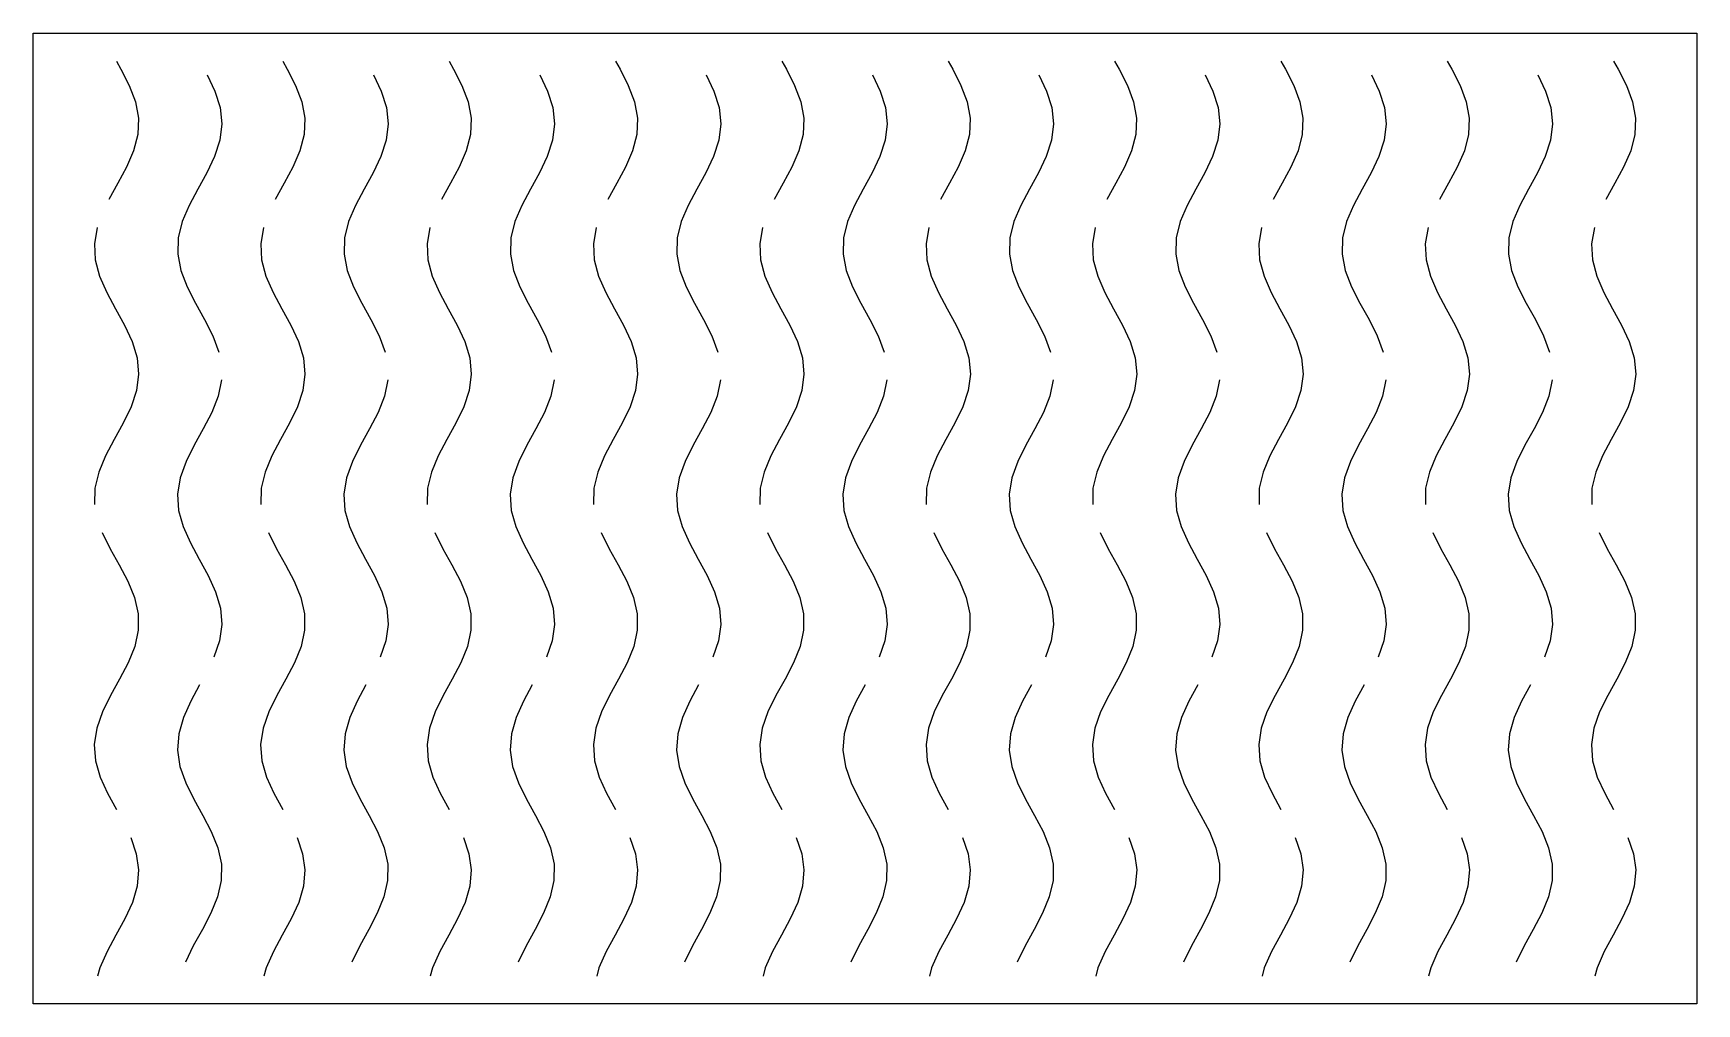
# Model space of a CAD drawing. Header units: millimetres. Extents: x 0 to 120, y 0 to 70.
import ezdxf

# ---------------------------------------------------------------- set-up
doc = ezdxf.new("R2010")
doc.units = ezdxf.units.MM
doc.layers.add('CUT', color=1, linetype='CONTINUOUS')

msp = doc.modelspace()

# ---------------------------------------------------------------- linework, layer by layer
at = {"layer": 'CUT'}
for points in [[(0, 70), (120, 70), (120, 0), (0, 0), (0, 70)], [(6, 68), (6.3262, 67.4118), (6.9244, 66.2353), (7.3689, 65.0588), (7.5858, 63.8824), (7.5389, 62.7059), (7.2362, 61.5294), (6.7278, 60.3529), (6.0985, 59.1765), (5.4528, 58)], [(18, 68), (18.3262, 67.4118), (18.9244, 66.2353), (19.3689, 65.0588), (19.5858, 63.8824), (19.5389, 62.7059), (19.2362, 61.5294), (18.7278, 60.3529), (18.0985, 59.1765), (17.4528, 58)], [(30, 68), (30.3262, 67.4118), (30.9244, 66.2353), (31.3689, 65.0588), (31.5858, 63.8824), (31.5389, 62.7059), (31.2362, 61.5294), (30.7278, 60.3529), (30.0985, 59.1765), (29.4528, 58)], [(42, 68), (42.3262, 67.4118), (42.9244, 66.2353), (43.3689, 65.0588), (43.5858, 63.8824), (43.5389, 62.7059), (43.2362, 61.5294), (42.7278, 60.3529), (42.0985, 59.1765), (41.4528, 58)], [(54, 68), (54.3262, 67.4118), (54.9244, 66.2353), (55.3689, 65.0588), (55.5858, 63.8824), (55.5389, 62.7059), (55.2362, 61.5294), (54.7278, 60.3529), (54.0985, 59.1765), (53.4528, 58)], [(66, 68), (66.3262, 67.4118), (66.9244, 66.2353), (67.3689, 65.0588), (67.5858, 63.8824), (67.5389, 62.7059), (67.2362, 61.5294), (66.7278, 60.3529), (66.0985, 59.1765), (65.4528, 58)], [(78, 68), (78.3262, 67.4118), (78.9244, 66.2353), (79.3689, 65.0588), (79.5858, 63.8824), (79.5389, 62.7059), (79.2362, 61.5294), (78.7278, 60.3529), (78.0985, 59.1765), (77.4528, 58)], [(90, 68), (90.3262, 67.4118), (90.9244, 66.2353), (91.3689, 65.0588), (91.5858, 63.8824), (91.5389, 62.7059), (91.2362, 61.5294), (90.7278, 60.3529), (90.0985, 59.1765), (89.4528, 58)], [(102, 68), (102.3262, 67.4118), (102.9244, 66.2353), (103.3689, 65.0588), (103.5858, 63.8824), (103.5389, 62.7059), (103.2362, 61.5294), (102.7278, 60.3529), (102.0985, 59.1765), (101.4528, 58)], [(114, 68), (114.3262, 67.4118), (114.9244, 66.2353), (115.3689, 65.0588), (115.5858, 63.8824), (115.5389, 62.7059), (115.2362, 61.5294), (114.7278, 60.3529), (114.0985, 59.1765), (113.4528, 58)], [(12.5472, 67), (13.102, 65.8235), (13.4734, 64.6471), (13.5999, 63.4706), (13.4603, 62.2941), (13.0779, 61.1176), (12.5162, 59.9412), (11.8687, 58.7647), (11.2431, 57.5882), (10.7432, 56.4118), (10.4524, 55.2353), (10.4189, 54.0588), (10.6484, 52.8824), (11.1026, 51.7059), (11.706, 50.5294), (12.3583, 49.3529), (12.9511, 48.1765), (13.3856, 47)], [(24.5472, 67), (25.102, 65.8235), (25.4734, 64.6471), (25.5999, 63.4706), (25.4603, 62.2941), (25.0779, 61.1176), (24.5162, 59.9412), (23.8687, 58.7647), (23.2431, 57.5882), (22.7432, 56.4118), (22.4524, 55.2353), (22.4189, 54.0588), (22.6484, 52.8824), (23.1026, 51.7059), (23.706, 50.5294), (24.3583, 49.3529), (24.9511, 48.1765), (25.3856, 47)], [(36.5472, 67), (37.102, 65.8235), (37.4734, 64.6471), (37.5999, 63.4706), (37.4603, 62.2941), (37.0779, 61.1176), (36.5162, 59.9412), (35.8687, 58.7647), (35.2431, 57.5882), (34.7432, 56.4118), (34.4524, 55.2353), (34.4189, 54.0588), (34.6484, 52.8824), (35.1026, 51.7059), (35.706, 50.5294), (36.3583, 49.3529), (36.9511, 48.1765), (37.3856, 47)], [(48.5472, 67), (49.102, 65.8235), (49.4734, 64.6471), (49.5999, 63.4706), (49.4603, 62.2941), (49.0779, 61.1176), (48.5162, 59.9412), (47.8687, 58.7647), (47.2431, 57.5882), (46.7432, 56.4118), (46.4524, 55.2353), (46.4189, 54.0588), (46.6484, 52.8824), (47.1026, 51.7059), (47.706, 50.5294), (48.3583, 49.3529), (48.9511, 48.1765), (49.3856, 47)], [(60.5472, 67), (61.102, 65.8235), (61.4734, 64.6471), (61.5999, 63.4706), (61.4603, 62.2941), (61.0779, 61.1176), (60.5162, 59.9412), (59.8687, 58.7647), (59.2431, 57.5882), (58.7432, 56.4118), (58.4524, 55.2353), (58.4189, 54.0588), (58.6484, 52.8824), (59.1026, 51.7059), (59.706, 50.5294), (60.3583, 49.3529), (60.9511, 48.1765), (61.3856, 47)], [(72.5472, 67), (73.102, 65.8235), (73.4734, 64.6471), (73.5999, 63.4706), (73.4603, 62.2941), (73.0779, 61.1176), (72.5162, 59.9412), (71.8687, 58.7647), (71.2431, 57.5882), (70.7432, 56.4118), (70.4524, 55.2353), (70.4189, 54.0588), (70.6484, 52.8824), (71.1026, 51.7059), (71.706, 50.5294), (72.3583, 49.3529), (72.9511, 48.1765), (73.3856, 47)], [(84.5472, 67), (85.102, 65.8235), (85.4734, 64.6471), (85.5999, 63.4706), (85.4603, 62.2941), (85.0779, 61.1176), (84.5162, 59.9412), (83.8687, 58.7647), (83.2431, 57.5882), (82.7432, 56.4118), (82.4524, 55.2353), (82.4189, 54.0588), (82.6484, 52.8824), (83.1026, 51.7059), (83.706, 50.5294), (84.3583, 49.3529), (84.9511, 48.1765), (85.3856, 47)], [(96.5472, 67), (97.102, 65.8235), (97.4734, 64.6471), (97.5999, 63.4706), (97.4603, 62.2941), (97.0779, 61.1176), (96.5162, 59.9412), (95.8687, 58.7647), (95.2431, 57.5882), (94.7432, 56.4118), (94.4524, 55.2353), (94.4189, 54.0588), (94.6484, 52.8824), (95.1026, 51.7059), (95.706, 50.5294), (96.3583, 49.3529), (96.9511, 48.1765), (97.3856, 47)], [(108.5472, 67), (109.102, 65.8235), (109.4734, 64.6471), (109.5999, 63.4706), (109.4603, 62.2941), (109.0779, 61.1176), (108.5162, 59.9412), (107.8687, 58.7647), (107.2431, 57.5882), (106.7432, 56.4118), (106.4524, 55.2353), (106.4189, 54.0588), (106.6484, 52.8824), (107.1026, 51.7059), (107.706, 50.5294), (108.3583, 49.3529), (108.9511, 48.1765), (109.3856, 47)], [(4.6144, 56), (4.4102, 54.8235), (4.4704, 53.6471), (4.785, 52.4706), (5.3016, 51.2941), (5.9343, 50.1176), (6.578, 48.9412), (7.1255, 47.7647), (7.4859, 46.5882), (7.5992, 45.4118), (7.4466, 44.2353), (7.0534, 43.0588), (6.485, 41.8824), (5.836, 40.7059), (5.2143, 39.5294), (4.7232, 38.3529), (4.4444, 37.1765), (4.4243, 36)], [(16.6144, 56), (16.4102, 54.8235), (16.4704, 53.6471), (16.785, 52.4706), (17.3016, 51.2941), (17.9343, 50.1176), (18.578, 48.9412), (19.1255, 47.7647), (19.4859, 46.5882), (19.5992, 45.4118), (19.4466, 44.2353), (19.0534, 43.0588), (18.485, 41.8824), (17.836, 40.7059), (17.2143, 39.5294), (16.7232, 38.3529), (16.4444, 37.1765), (16.4243, 36)], [(28.6144, 56), (28.4102, 54.8235), (28.4704, 53.6471), (28.785, 52.4706), (29.3016, 51.2941), (29.9343, 50.1176), (30.578, 48.9412), (31.1255, 47.7647), (31.4859, 46.5882), (31.5992, 45.4118), (31.4466, 44.2353), (31.0534, 43.0588), (30.485, 41.8824), (29.836, 40.7059), (29.2143, 39.5294), (28.7232, 38.3529), (28.4444, 37.1765), (28.4243, 36)], [(40.6144, 56), (40.4102, 54.8235), (40.4704, 53.6471), (40.785, 52.4706), (41.3016, 51.2941), (41.9343, 50.1176), (42.578, 48.9412), (43.1255, 47.7647), (43.4859, 46.5882), (43.5992, 45.4118), (43.4466, 44.2353), (43.0534, 43.0588), (42.485, 41.8824), (41.836, 40.7059), (41.2143, 39.5294), (40.7232, 38.3529), (40.4444, 37.1765), (40.4243, 36)], [(52.6144, 56), (52.4102, 54.8235), (52.4704, 53.6471), (52.785, 52.4706), (53.3016, 51.2941), (53.9343, 50.1176), (54.578, 48.9412), (55.1255, 47.7647), (55.4859, 46.5882), (55.5992, 45.4118), (55.4466, 44.2353), (55.0534, 43.0588), (54.485, 41.8824), (53.836, 40.7059), (53.2143, 39.5294), (52.7232, 38.3529), (52.4444, 37.1765), (52.4243, 36)], [(64.6144, 56), (64.4102, 54.8235), (64.4704, 53.6471), (64.785, 52.4706), (65.3016, 51.2941), (65.9343, 50.1176), (66.578, 48.9412), (67.1255, 47.7647), (67.4859, 46.5882), (67.5992, 45.4118), (67.4466, 44.2353), (67.0534, 43.0588), (66.485, 41.8824), (65.836, 40.7059), (65.2143, 39.5294), (64.7232, 38.3529), (64.4444, 37.1765), (64.4243, 36)], [(76.6144, 56), (76.4102, 54.8235), (76.4704, 53.6471), (76.785, 52.4706), (77.3016, 51.2941), (77.9343, 50.1176), (78.578, 48.9412), (79.1255, 47.7647), (79.4859, 46.5882), (79.5992, 45.4118), (79.4466, 44.2353), (79.0534, 43.0588), (78.485, 41.8824), (77.836, 40.7059), (77.2143, 39.5294), (76.7232, 38.3529), (76.4444, 37.1765), (76.4243, 36)], [(88.6144, 56), (88.4102, 54.8235), (88.4704, 53.6471), (88.785, 52.4706), (89.3016, 51.2941), (89.9343, 50.1176), (90.578, 48.9412), (91.1255, 47.7647), (91.4859, 46.5882), (91.5992, 45.4118), (91.4466, 44.2353), (91.0534, 43.0588), (90.485, 41.8824), (89.836, 40.7059), (89.2143, 39.5294), (88.7232, 38.3529), (88.4444, 37.1765), (88.4243, 36)], [(100.6144, 56), (100.4102, 54.8235), (100.4704, 53.6471), (100.785, 52.4706), (101.3016, 51.2941), (101.9343, 50.1176), (102.578, 48.9412), (103.1255, 47.7647), (103.4859, 46.5882), (103.5992, 45.4118), (103.4466, 44.2353), (103.0534, 43.0588), (102.485, 41.8824), (101.836, 40.7059), (101.2143, 39.5294), (100.7232, 38.3529), (100.4444, 37.1765), (100.4243, 36)], [(112.6144, 56), (112.4102, 54.8235), (112.4704, 53.6471), (112.785, 52.4706), (113.3016, 51.2941), (113.9343, 50.1176), (114.578, 48.9412), (115.1255, 47.7647), (115.4859, 46.5882), (115.5992, 45.4118), (115.4466, 44.2353), (115.0534, 43.0588), (114.485, 41.8824), (113.836, 40.7059), (113.2143, 39.5294), (112.7232, 38.3529), (112.4444, 37.1765), (112.4243, 36)], [(13.5757, 45), (13.3338, 43.8235), (12.87, 42.6471), (12.2616, 41.4706), (11.6097, 40.2941), (11.0227, 39.1176), (10.5982, 37.9412), (10.4068, 36.7647), (10.4804, 35.5882), (10.8066, 34.4118), (11.3313, 33.2353), (11.9671, 32.0588), (12.6085, 30.8824), (13.1487, 29.7059), (13.4978, 28.5294), (13.5979, 27.3529), (13.4323, 26.1765), (13.0285, 25)], [(25.5757, 45), (25.3338, 43.8235), (24.87, 42.6471), (24.2616, 41.4706), (23.6097, 40.2941), (23.0227, 39.1176), (22.5982, 37.9412), (22.4068, 36.7647), (22.4804, 35.5882), (22.8066, 34.4118), (23.3313, 33.2353), (23.9671, 32.0588), (24.6085, 30.8824), (25.1487, 29.7059), (25.4978, 28.5294), (25.5979, 27.3529), (25.4323, 26.1765), (25.0285, 25)], [(37.5757, 45), (37.3338, 43.8235), (36.87, 42.6471), (36.2616, 41.4706), (35.6097, 40.2941), (35.0227, 39.1176), (34.5982, 37.9412), (34.4068, 36.7647), (34.4804, 35.5882), (34.8066, 34.4118), (35.3313, 33.2353), (35.9671, 32.0588), (36.6085, 30.8824), (37.1487, 29.7059), (37.4978, 28.5294), (37.5979, 27.3529), (37.4323, 26.1765), (37.0285, 25)], [(49.5757, 45), (49.3338, 43.8235), (48.87, 42.6471), (48.2616, 41.4706), (47.6097, 40.2941), (47.0227, 39.1176), (46.5982, 37.9412), (46.4068, 36.7647), (46.4804, 35.5882), (46.8066, 34.4118), (47.3313, 33.2353), (47.9671, 32.0588), (48.6085, 30.8824), (49.1487, 29.7059), (49.4978, 28.5294), (49.5979, 27.3529), (49.4323, 26.1765), (49.0285, 25)], [(61.5757, 45), (61.3338, 43.8235), (60.87, 42.6471), (60.2616, 41.4706), (59.6097, 40.2941), (59.0227, 39.1176), (58.5982, 37.9412), (58.4068, 36.7647), (58.4804, 35.5882), (58.8066, 34.4118), (59.3313, 33.2353), (59.9671, 32.0588), (60.6085, 30.8824), (61.1487, 29.7059), (61.4978, 28.5294), (61.5979, 27.3529), (61.4323, 26.1765), (61.0285, 25)], [(73.5757, 45), (73.3338, 43.8235), (72.87, 42.6471), (72.2616, 41.4706), (71.6097, 40.2941), (71.0227, 39.1176), (70.5982, 37.9412), (70.4068, 36.7647), (70.4804, 35.5882), (70.8066, 34.4118), (71.3313, 33.2353), (71.9671, 32.0588), (72.6085, 30.8824), (73.1487, 29.7059), (73.4978, 28.5294), (73.5979, 27.3529), (73.4323, 26.1765), (73.0285, 25)], [(85.5757, 45), (85.3338, 43.8235), (84.87, 42.6471), (84.2616, 41.4706), (83.6097, 40.2941), (83.0227, 39.1176), (82.5982, 37.9412), (82.4068, 36.7647), (82.4804, 35.5882), (82.8066, 34.4118), (83.3313, 33.2353), (83.9671, 32.0588), (84.6085, 30.8824), (85.1487, 29.7059), (85.4978, 28.5294), (85.5979, 27.3529), (85.4323, 26.1765), (85.0285, 25)], [(97.5757, 45), (97.3338, 43.8235), (96.87, 42.6471), (96.2616, 41.4706), (95.6097, 40.2941), (95.0227, 39.1176), (94.5982, 37.9412), (94.4068, 36.7647), (94.4804, 35.5882), (94.8066, 34.4118), (95.3313, 33.2353), (95.9671, 32.0588), (96.6085, 30.8824), (97.1487, 29.7059), (97.4978, 28.5294), (97.5979, 27.3529), (97.4323, 26.1765), (97.0285, 25)], [(109.5757, 45), (109.3338, 43.8235), (108.87, 42.6471), (108.2616, 41.4706), (107.6097, 40.2941), (107.0227, 39.1176), (106.5982, 37.9412), (106.4068, 36.7647), (106.4804, 35.5882), (106.8066, 34.4118), (107.3313, 33.2353), (107.9671, 32.0588), (108.6085, 30.8824), (109.1487, 29.7059), (109.4978, 28.5294), (109.5979, 27.3529), (109.4323, 26.1765), (109.0285, 25)], [(4.9715, 34), (5.5464, 32.8235), (6.1966, 31.6471), (6.8142, 30.4706), (7.2964, 29.2941), (7.563, 28.1176), (7.5697, 26.9412), (7.3153, 25.7647), (6.8423, 24.5882), (6.2292, 23.4118), (5.578, 22.2353), (4.9969, 21.0588), (4.5827, 19.8824), (4.4041, 18.7059), (4.491, 17.5294), (4.8287, 16.3529), (5.3612, 15.1765), (6, 14)], [(16.9715, 34), (17.5464, 32.8235), (18.1966, 31.6471), (18.8142, 30.4706), (19.2964, 29.2941), (19.563, 28.1176), (19.5697, 26.9412), (19.3153, 25.7647), (18.8423, 24.5882), (18.2292, 23.4118), (17.578, 22.2353), (16.9969, 21.0588), (16.5827, 19.8824), (16.4041, 18.7059), (16.491, 17.5294), (16.8287, 16.3529), (17.3612, 15.1765), (18, 14)], [(28.9715, 34), (29.5464, 32.8235), (30.1966, 31.6471), (30.8142, 30.4706), (31.2964, 29.2941), (31.563, 28.1176), (31.5697, 26.9412), (31.3153, 25.7647), (30.8423, 24.5882), (30.2292, 23.4118), (29.578, 22.2353), (28.9969, 21.0588), (28.5827, 19.8824), (28.4041, 18.7059), (28.491, 17.5294), (28.8287, 16.3529), (29.3612, 15.1765), (30, 14)], [(40.9715, 34), (41.5464, 32.8235), (42.1966, 31.6471), (42.8142, 30.4706), (43.2964, 29.2941), (43.563, 28.1176), (43.5697, 26.9412), (43.3153, 25.7647), (42.8423, 24.5882), (42.2292, 23.4118), (41.578, 22.2353), (40.9969, 21.0588), (40.5827, 19.8824), (40.4041, 18.7059), (40.491, 17.5294), (40.8287, 16.3529), (41.3612, 15.1765), (42, 14)], [(52.9715, 34), (53.5464, 32.8235), (54.1966, 31.6471), (54.8142, 30.4706), (55.2964, 29.2941), (55.563, 28.1176), (55.5697, 26.9412), (55.3153, 25.7647), (54.8423, 24.5882), (54.2292, 23.4118), (53.578, 22.2353), (52.9969, 21.0588), (52.5827, 19.8824), (52.4041, 18.7059), (52.491, 17.5294), (52.8287, 16.3529), (53.3612, 15.1765), (54, 14)], [(64.9715, 34), (65.5464, 32.8235), (66.1966, 31.6471), (66.8142, 30.4706), (67.2964, 29.2941), (67.563, 28.1176), (67.5697, 26.9412), (67.3153, 25.7647), (66.8423, 24.5882), (66.2292, 23.4118), (65.578, 22.2353), (64.9969, 21.0588), (64.5827, 19.8824), (64.4041, 18.7059), (64.491, 17.5294), (64.8287, 16.3529), (65.3612, 15.1765), (66, 14)], [(76.9715, 34), (77.5464, 32.8235), (78.1966, 31.6471), (78.8142, 30.4706), (79.2964, 29.2941), (79.563, 28.1176), (79.5697, 26.9412), (79.3153, 25.7647), (78.8423, 24.5882), (78.2292, 23.4118), (77.578, 22.2353), (76.9969, 21.0588), (76.5827, 19.8824), (76.4041, 18.7059), (76.491, 17.5294), (76.8287, 16.3529), (77.3612, 15.1765), (78, 14)], [(88.9715, 34), (89.5464, 32.8235), (90.1966, 31.6471), (90.8142, 30.4706), (91.2964, 29.2941), (91.563, 28.1176), (91.5697, 26.9412), (91.3153, 25.7647), (90.8423, 24.5882), (90.2292, 23.4118), (89.578, 22.2353), (88.9969, 21.0588), (88.5827, 19.8824), (88.4041, 18.7059), (88.491, 17.5294), (88.8287, 16.3529), (89.3612, 15.1765), (90, 14)], [(100.9715, 34), (101.5464, 32.8235), (102.1966, 31.6471), (102.8142, 30.4706), (103.2964, 29.2941), (103.563, 28.1176), (103.5697, 26.9412), (103.3153, 25.7647), (102.8423, 24.5882), (102.2292, 23.4118), (101.578, 22.2353), (100.9969, 21.0588), (100.5827, 19.8824), (100.4041, 18.7059), (100.491, 17.5294), (100.8287, 16.3529), (101.3612, 15.1765), (102, 14)], [(112.9715, 34), (113.5464, 32.8235), (114.1966, 31.6471), (114.8142, 30.4706), (115.2964, 29.2941), (115.563, 28.1176), (115.5697, 26.9412), (115.3153, 25.7647), (114.8423, 24.5882), (114.2292, 23.4118), (113.578, 22.2353), (112.9969, 21.0588), (112.5827, 19.8824), (112.4041, 18.7059), (112.491, 17.5294), (112.8287, 16.3529), (113.3612, 15.1765), (114, 14)], [(12, 23), (11.3612, 21.8235), (10.8287, 20.6471), (10.491, 19.4706), (10.4041, 18.2941), (10.5827, 17.1176), (10.9969, 15.9412), (11.578, 14.7647), (12.2292, 13.5882), (12.8423, 12.4118), (13.3153, 11.2353), (13.5697, 10.0588), (13.563, 8.8824), (13.2964, 7.7059), (12.8142, 6.5294), (12.1966, 5.3529), (11.5464, 4.1765), (10.9715, 3)], [(24, 23), (23.3612, 21.8235), (22.8287, 20.6471), (22.491, 19.4706), (22.4041, 18.2941), (22.5827, 17.1176), (22.9969, 15.9412), (23.578, 14.7647), (24.2292, 13.5882), (24.8423, 12.4118), (25.3153, 11.2353), (25.5697, 10.0588), (25.563, 8.8824), (25.2964, 7.7059), (24.8142, 6.5294), (24.1966, 5.3529), (23.5464, 4.1765), (22.9715, 3)], [(36, 23), (35.3612, 21.8235), (34.8287, 20.6471), (34.491, 19.4706), (34.4041, 18.2941), (34.5827, 17.1176), (34.9969, 15.9412), (35.578, 14.7647), (36.2292, 13.5882), (36.8423, 12.4118), (37.3153, 11.2353), (37.5697, 10.0588), (37.563, 8.8824), (37.2964, 7.7059), (36.8142, 6.5294), (36.1966, 5.3529), (35.5464, 4.1765), (34.9715, 3)], [(48, 23), (47.3612, 21.8235), (46.8287, 20.6471), (46.491, 19.4706), (46.4041, 18.2941), (46.5827, 17.1176), (46.9969, 15.9412), (47.578, 14.7647), (48.2292, 13.5882), (48.8423, 12.4118), (49.3153, 11.2353), (49.5697, 10.0588), (49.563, 8.8824), (49.2964, 7.7059), (48.8142, 6.5294), (48.1966, 5.3529), (47.5464, 4.1765), (46.9715, 3)], [(60, 23), (59.3612, 21.8235), (58.8287, 20.6471), (58.491, 19.4706), (58.4041, 18.2941), (58.5827, 17.1176), (58.9969, 15.9412), (59.578, 14.7647), (60.2292, 13.5882), (60.8423, 12.4118), (61.3153, 11.2353), (61.5697, 10.0588), (61.563, 8.8824), (61.2964, 7.7059), (60.8142, 6.5294), (60.1966, 5.3529), (59.5464, 4.1765), (58.9715, 3)], [(72, 23), (71.3612, 21.8235), (70.8287, 20.6471), (70.491, 19.4706), (70.4041, 18.2941), (70.5827, 17.1176), (70.9969, 15.9412), (71.578, 14.7647), (72.2292, 13.5882), (72.8423, 12.4118), (73.3153, 11.2353), (73.5697, 10.0588), (73.563, 8.8824), (73.2964, 7.7059), (72.8142, 6.5294), (72.1966, 5.3529), (71.5464, 4.1765), (70.9715, 3)], [(84, 23), (83.3612, 21.8235), (82.8287, 20.6471), (82.491, 19.4706), (82.4041, 18.2941), (82.5827, 17.1176), (82.9969, 15.9412), (83.578, 14.7647), (84.2292, 13.5882), (84.8423, 12.4118), (85.3153, 11.2353), (85.5697, 10.0588), (85.563, 8.8824), (85.2964, 7.7059), (84.8142, 6.5294), (84.1966, 5.3529), (83.5464, 4.1765), (82.9715, 3)], [(96, 23), (95.3612, 21.8235), (94.8287, 20.6471), (94.491, 19.4706), (94.4041, 18.2941), (94.5827, 17.1176), (94.9969, 15.9412), (95.578, 14.7647), (96.2292, 13.5882), (96.8423, 12.4118), (97.3153, 11.2353), (97.5697, 10.0588), (97.563, 8.8824), (97.2964, 7.7059), (96.8142, 6.5294), (96.1966, 5.3529), (95.5464, 4.1765), (94.9715, 3)], [(108, 23), (107.3612, 21.8235), (106.8287, 20.6471), (106.491, 19.4706), (106.4041, 18.2941), (106.5827, 17.1176), (106.9969, 15.9412), (107.578, 14.7647), (108.2292, 13.5882), (108.8423, 12.4118), (109.3153, 11.2353), (109.5697, 10.0588), (109.563, 8.8824), (109.2964, 7.7059), (108.8142, 6.5294), (108.1966, 5.3529), (107.5464, 4.1765), (106.9715, 3)], [(7.0285, 12), (7.4323, 10.8235), (7.5979, 9.6471), (7.4978, 8.4706), (7.1487, 7.2941), (6.6085, 6.1176), (5.9671, 4.9412), (5.3313, 3.7647), (4.8066, 2.5882), (4.6435, 2)], [(19.0285, 12), (19.4323, 10.8235), (19.5979, 9.6471), (19.4978, 8.4706), (19.1487, 7.2941), (18.6085, 6.1176), (17.9671, 4.9412), (17.3313, 3.7647), (16.8066, 2.5882), (16.6435, 2)], [(31.0285, 12), (31.4323, 10.8235), (31.5979, 9.6471), (31.4978, 8.4706), (31.1487, 7.2941), (30.6085, 6.1176), (29.9671, 4.9412), (29.3313, 3.7647), (28.8066, 2.5882), (28.6435, 2)], [(43.0285, 12), (43.4323, 10.8235), (43.5979, 9.6471), (43.4978, 8.4706), (43.1487, 7.2941), (42.6085, 6.1176), (41.9671, 4.9412), (41.3313, 3.7647), (40.8066, 2.5882), (40.6435, 2)], [(55.0285, 12), (55.4323, 10.8235), (55.5979, 9.6471), (55.4978, 8.4706), (55.1487, 7.2941), (54.6085, 6.1176), (53.9671, 4.9412), (53.3313, 3.7647), (52.8066, 2.5882), (52.6435, 2)], [(67.0285, 12), (67.4323, 10.8235), (67.5979, 9.6471), (67.4978, 8.4706), (67.1487, 7.2941), (66.6085, 6.1176), (65.9671, 4.9412), (65.3313, 3.7647), (64.8066, 2.5882), (64.6435, 2)], [(79.0285, 12), (79.4323, 10.8235), (79.5979, 9.6471), (79.4978, 8.4706), (79.1487, 7.2941), (78.6085, 6.1176), (77.9671, 4.9412), (77.3313, 3.7647), (76.8066, 2.5882), (76.6435, 2)], [(91.0285, 12), (91.4323, 10.8235), (91.5979, 9.6471), (91.4978, 8.4706), (91.1487, 7.2941), (90.6085, 6.1176), (89.9671, 4.9412), (89.3313, 3.7647), (88.8066, 2.5882), (88.6435, 2)], [(103.0285, 12), (103.4323, 10.8235), (103.5979, 9.6471), (103.4978, 8.4706), (103.1487, 7.2941), (102.6085, 6.1176), (101.9671, 4.9412), (101.3313, 3.7647), (100.8066, 2.5882), (100.6435, 2)], [(115.0285, 12), (115.4323, 10.8235), (115.5979, 9.6471), (115.4978, 8.4706), (115.1487, 7.2941), (114.6085, 6.1176), (113.9671, 4.9412), (113.3313, 3.7647), (112.8066, 2.5882), (112.6435, 2)]]:
    msp.add_lwpolyline(points, dxfattribs=at)

doc.saveas('drawing.dxf')
